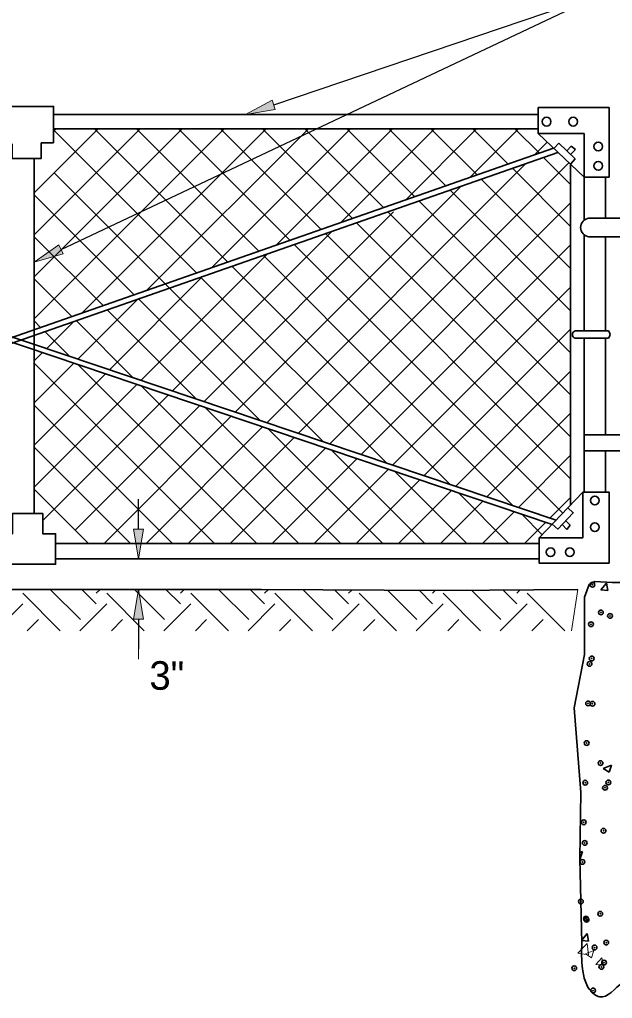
# Model space of a CAD drawing. Extents: x 36.5 to 71.8, y 27 to 49.
# Drawn here: x 61.181 to 63.673, y 41.226 to 45.339 of the extents above; entities that cross this region are included whole.
import ezdxf

# ---------------------------------------------------------------- set-up
doc = ezdxf.new("R2010")
doc.units = 0
doc.header["$LTSCALE"] = 0.04
doc.header["$PDMODE"] = 32
doc.header["$PDSIZE"] = 0.02
for name, color, linetype, lineweight in [('1', 7, 'Continuous', 35), ('3', 7, 'Continuous', 13), ('4', 7, 'Continuous', 35), ('6', 7, 'Continuous', 13)]:
    doc.layers.add(name, color=color, linetype=linetype, lineweight=lineweight)

msp = doc.modelspace()

# ---------------------------------------------------------------- hatches: boundary and pattern name
at = {"layer": '1'}
for points in [[(61.70192, 43.19808), (61.66025, 43.19808), (61.68108, 43.07308), (61.68108, 43.07308)], [(61.70192, 42.81942), (61.66025, 42.81942), (61.68108, 42.94442), (61.68108, 42.94442)]]:
    msp.add_hatch(color=256, dxfattribs=at).paths.add_polyline_path(points)
at = {"layer": '3'}
for points in [[(62.25567, 44.96067), (62.24233, 45.00008), (62.1305, 44.94025), (62.1305, 44.94025)], [(61.36425, 44.35442), (61.34642, 44.39208), (61.24233, 44.31975), (61.24233, 44.31975)]]:
    msp.add_hatch(color=256, dxfattribs=at).paths.add_polyline_path(points)

# ---------------------------------------------------------------- linework, layer by layer
at = {"layer": '1'}
for p, q in [((63.36067, 44.97017), (63.36067, 44.8605)), ((63.65958, 44.97017), (63.36067, 44.97017)), ((63.65958, 44.67642), (63.65958, 44.97017)), ((63.36067, 44.94025), (61.32367, 44.94025)), ((63.36067, 44.88042), (61.32367, 44.88042)), ((63.55375, 44.67642), (63.36067, 44.8605)), ((63.36067, 44.8605), (63.55375, 44.8605)), ((63.55375, 44.8605), (63.55375, 44.67642)), ((58.93683, 43.2315), (63.42567, 44.79858)), ((63.42675, 44.7975), (63.44742, 44.82017)), ((63.44742, 44.82017), (63.51617, 44.75458)), ((63.50008, 44.80725), (63.481, 44.78817)), ((63.50008, 44.80725), (63.51767, 44.79325)), ((58.899, 44.76158), (63.43617, 43.23525)), ((58.94417, 43.21042), (63.44383, 44.78125)), ((63.51767, 44.79325), (63.49717, 44.77275)), ((58.88475, 44.746), (63.41933, 43.2175)), ((61.24233, 43.2635), (61.24233, 44.75583)), ((63.51617, 44.75458), (63.49633, 44.73117)), ((63.4975, 44.73008), (63.4975, 43.2995)), ((63.55375, 44.67642), (63.65958, 44.67642)), ((63.55375, 44.67642), (63.55375, 44.49542)), ((63.64358, 44.67642), (63.64358, 44.504)), ((63.57233, 44.504), (63.94158, 44.504)), ((63.55375, 44.43517), (63.55375, 44.03092)), ((63.57233, 44.42658), (63.94158, 44.42658)), ((63.64358, 44.42658), (63.64358, 44.03092)), ((63.65675, 44.03092), (63.51692, 44.03092)), ((63.65675, 44.0005), (63.51692, 44.0005)), ((63.55375, 44.0005), (63.55375, 43.35375)), ((63.64358, 44.0005), (63.64358, 43.59375)), ((63.94692, 43.59375), (63.55375, 43.59375)), ((63.95483, 43.52733), (63.55375, 43.52733)), ((63.64358, 43.52733), (63.64358, 43.35375)), ((63.365, 43.16058), (63.54917, 43.35375)), ((63.48183, 43.19675), (63.46133, 43.21725)), ((63.49583, 43.21425), (63.47675, 43.23333)), ((63.49583, 43.21425), (63.48183, 43.19675)), ((61.33233, 43.1375), (63.365, 43.1375)), ((61.33233, 43.07317), (63.365, 43.07317)), ((63.62367, 42.94208), (63.64775, 42.97083)), ((63.65358, 42.9395), (63.64775, 42.97083)), ((64.05508, 42.97367), (63.67267, 42.97367)), ((63.62367, 42.94208), (63.6535, 42.9395)), ((63.63408, 42.19258), (63.66908, 42.20608)), ((63.65892, 42.17583), (63.66908, 42.206)), ((63.63408, 42.19258), (63.65892, 42.17583)), ((63.53667, 41.83933), (63.54742, 41.8435)), ((63.53725, 41.81325), (63.54742, 41.84342)), ((63.53625, 41.81392), (63.53725, 41.81325)), ((63.54383, 41.47075), (63.56667, 41.49783)), ((63.54392, 41.469), (63.57242, 41.4665)), ((63.57242, 41.4665), (63.56667, 41.49783))]:
    msp.add_line(p, q, dxfattribs=at)
at = {"layer": '1', "lineweight": 25}
for p, q in [((61.68108, 43.19808), (61.68108, 43.32308)), ((61.35133, 42.77058), (61.19375, 42.92808)), ((61.43683, 42.81758), (61.30992, 42.94458)), ((61.50317, 42.88392), (61.4425, 42.94458)), ((61.50317, 42.88392), (61.4425, 42.94458)), ((61.50317, 42.92808), (61.51958, 42.94458)), ((61.70483, 42.77058), (61.54733, 42.92808)), ((61.79042, 42.81758), (61.6635, 42.94458)), ((61.85667, 42.88392), (61.79608, 42.94458)), ((61.85667, 42.92808), (61.87317, 42.94458)), ((62.05842, 42.77058), (61.90092, 42.92808)), ((62.144, 42.81758), (62.017, 42.94458)), ((62.21025, 42.88392), (62.14958, 42.94458)), ((62.21025, 42.92808), (62.22658, 42.94442)), ((62.41192, 42.77058), (62.25442, 42.92808)), ((62.4975, 42.81758), (62.3715, 42.94367)), ((62.56383, 42.88392), (62.50483, 42.94292)), ((62.56383, 42.92808), (62.57825, 42.9425)), ((62.7655, 42.77058), (62.608, 42.92808)), ((62.85108, 42.81758), (62.727, 42.94175)), ((62.91733, 42.88392), (62.86025, 42.941)), ((62.91733, 42.92808), (62.92992, 42.94067)), ((63.11908, 42.77058), (62.96158, 42.92808)), ((63.20458, 42.81758), (63.081, 42.94125)), ((63.27092, 42.88392), (63.21258, 42.94225)), ((63.27092, 42.92808), (63.28558, 42.94275)), ((63.47258, 42.77058), (63.31508, 42.92808)), ((61.0805, 42.77058), (61.19375, 42.88392)), ((61.434, 42.77058), (61.54733, 42.88392)), ((61.78758, 42.77058), (61.90092, 42.88392)), ((62.14117, 42.77058), (62.25442, 42.88392)), ((62.49467, 42.77058), (62.608, 42.88392)), ((62.84825, 42.77058), (62.96158, 42.88392)), ((63.20183, 42.77058), (63.31508, 42.88392)), ((61.21308, 42.77058), (61.26008, 42.81758)), ((61.56658, 42.77058), (61.61367, 42.81758)), ((61.68108, 42.8195), (61.68108, 42.6945)), ((61.92017, 42.77058), (61.96717, 42.81758)), ((62.27375, 42.77058), (62.32075, 42.81758)), ((62.62725, 42.77058), (62.67425, 42.81758)), ((62.98083, 42.77058), (63.02783, 42.81758)), ((63.33442, 42.77058), (63.38142, 42.81758))]:
    msp.add_line(p, q, dxfattribs=at)
at = {"layer": '1', "lineweight": 13}
for p, q in [((61.62642, 43.07308), (61.50108, 43.07308)), ((61.65017, 42.9445), (61.50108, 42.9445)), ((61.68108, 42.6945), (61.68108, 42.65142))]:
    msp.add_line(p, q, dxfattribs=at)
at = {"layer": '1'}
for points in [[(61.32367, 44.82075), (61.32367, 44.97433), (61.093, 44.97433), (61.093, 44.81633), (61.14925, 44.81633), (61.14925, 44.75583), (61.27167, 44.75583), (61.27167, 44.82075)], [(63.54917, 43.16058), (63.365, 43.16058), (63.365, 43.05483), (63.65875, 43.05483), (63.65875, 43.35375), (63.54917, 43.35375)], [(61.09358, 43.05008), (61.33233, 43.05008), (61.33233, 43.17842), (61.27825, 43.17842), (61.27825, 43.2635), (61.15067, 43.2635), (61.15067, 43.17842), (61.09358, 43.17842)]]:
    msp.add_lwpolyline(points, close=True, dxfattribs=at)
for points in [[(63.48608, 43.28758), (63.50875, 43.267), (63.44317, 43.19817), (63.41983, 43.21808)], [(63.54417, 41.45758), (63.53625, 41.81383), (63.54025, 42.09133), (63.51258, 42.4475), (63.556, 42.67117), (63.556, 42.91142), (63.57575, 42.96525), (63.59942, 42.97767), (63.67267, 42.97367)]]:
    msp.add_lwpolyline(points, dxfattribs=at)
at = {"layer": '1', "lineweight": 13}
for points in [[(61.70192, 43.19808), (61.66025, 43.19808), (61.68108, 43.07308), (61.68108, 43.07308)], [(61.70192, 42.81942), (61.66025, 42.81942), (61.68108, 42.94442), (61.68108, 42.94442)]]:
    msp.add_lwpolyline(points, close=True, dxfattribs=at)
at = {"layer": '1'}
for centre in [(63.39633, 44.91025), (63.50833, 44.91025), (63.61358, 44.80575), (63.61358, 44.72467), (63.59892, 43.318), (63.59892, 43.20608), (63.41325, 43.10083), (63.49433, 43.10083)]:
    msp.add_circle(centre, 0.0184, dxfattribs=at)
for centre, radius, start, end in [((63.57833, 44.46533), 0.03888, 94.95842, 265.04158), ((63.52033, 44.01567), 0.01559, 102.49783, 257.50217), ((63.6415, 44.01567), 0.02152, 315, 45)]:
    msp.add_arc(centre, radius, start, end, dxfattribs=at)
msp.add_spline([(63.54417, 41.45758), (63.54725, 41.34958), (63.56233, 41.28917), (63.57742, 41.26275), (63.61892, 41.2325), (63.717, 41.29292), (63.96983, 41.29292), (64.05667, 41.28917), (64.10192, 41.3005), (64.12458, 41.35708)], degree=3, dxfattribs=at)
for p in [(63.58908, 42.9645), (63.62483, 42.84767), (63.663, 42.83325), (63.583, 42.79808), (63.58592, 42.65417), (63.57692, 42.63158), (63.57083, 42.46517), (63.58933, 42.46383), (63.56483, 42.29875), (63.62342, 42.21458), (63.55875, 42.13225), (63.656, 42.13325), (63.642, 42.11092), (63.55267, 41.96583), (63.63567, 41.93025), (63.5565, 41.87908), (63.54658, 41.79942), (63.5405, 41.63292), (63.62192, 41.58142), (63.56192, 41.56075), (63.56458, 41.55642), (63.62658, 41.35817)]:
    msp.add_point(p, dxfattribs=at)
at = {"layer": '3', "lineweight": 25}
msp.add_line((62.249, 44.98033), (63.62492, 45.44658), dxfattribs=at)
msp.add_lwpolyline([(61.35533, 44.37325), (63.62492, 45.44658), (63.25133, 45.44658)], dxfattribs=at)
at = {"layer": '3'}
for points in [[(62.25567, 44.96067), (62.24233, 45.00008), (62.1305, 44.94025), (62.1305, 44.94025)], [(61.36425, 44.35442), (61.34642, 44.39208), (61.24233, 44.31975), (61.24233, 44.31975)]]:
    msp.add_lwpolyline(points, close=True, dxfattribs=at)
at = {"layer": '4'}
for p, q in [((61.24233, 44.0815), (62.04125, 44.88042)), ((61.24233, 44.25833), (61.8645, 44.88042)), ((61.24233, 44.43508), (61.68775, 44.88042)), ((61.24233, 44.61183), (61.51092, 44.88042)), ((61.4445, 44.10692), (62.21808, 44.88042)), ((62.05558, 44.32025), (61.49533, 44.88042)), ((62.18658, 44.366), (61.67208, 44.88042)), ((61.71617, 44.20175), (62.39483, 44.88042)), ((62.31758, 44.41175), (61.84892, 44.88042)), ((61.98775, 44.29658), (62.57158, 44.88042)), ((62.44867, 44.4575), (62.02567, 44.88042)), ((62.57967, 44.50325), (62.20242, 44.88042)), ((62.25933, 44.39142), (62.74842, 44.88042)), ((62.71067, 44.549), (62.37925, 44.88042)), ((62.53092, 44.48617), (62.92517, 44.88042)), ((62.84175, 44.59475), (62.556, 44.88042)), ((62.97275, 44.6405), (62.73275, 44.88042)), ((62.8025, 44.581), (63.10192, 44.88042)), ((63.10383, 44.68617), (62.90958, 44.88042)), ((63.07408, 44.67583), (63.27875, 44.88042)), ((63.23483, 44.73192), (63.08633, 44.88042)), ((63.36583, 44.77767), (63.26308, 44.88042)), ((61.9245, 44.2745), (61.32367, 44.87533)), ((63.4975, 44.64608), (63.38342, 44.76017)), ((62.21958, 43.6445), (63.30942, 44.73433)), ((62.35183, 43.6), (63.4895, 44.73767)), ((62.45792, 43.56433), (61.32633, 44.69583)), ((63.4975, 44.46933), (63.25233, 44.71442)), ((62.08725, 43.689), (63.03775, 44.6395)), ((63.4975, 44.2925), (63.12133, 44.66867)), ((61.66242, 44.183), (61.24233, 44.60308)), ((63.4975, 44.11575), (62.99025, 44.62292)), ((62.48408, 43.5555), (63.4975, 44.56892)), ((63.4975, 43.939), (62.85925, 44.57717)), ((61.95642, 43.73458), (62.75292, 44.53108)), ((63.4975, 43.76217), (62.72825, 44.53142)), ((63.4975, 43.58542), (62.59717, 44.48575)), ((61.82275, 43.778), (62.49458, 44.44992)), ((63.4975, 43.40867), (62.46617, 44.44)), ((61.53142, 44.13725), (61.24233, 44.42633)), ((63.4645, 43.26492), (62.33517, 44.39425)), ((62.61642, 43.511), (63.4975, 44.39208)), ((61.69042, 43.8225), (62.223, 44.35508)), ((63.2535, 43.29908), (62.20408, 44.3485)), ((62.99067, 43.38508), (62.07308, 44.30275)), ((61.40042, 44.0915), (61.24233, 44.24958)), ((61.55817, 43.867), (61.95142, 44.26025)), ((62.72425, 43.47475), (61.942, 44.257)), ((62.74867, 43.4665), (63.4975, 44.21533)), ((61.42592, 43.9115), (61.67983, 44.16542)), ((62.1915, 43.654), (61.68, 44.1655)), ((61.92508, 43.74358), (61.54892, 44.11975)), ((61.26933, 44.04575), (61.24233, 44.07275)), ((61.29358, 43.956), (61.40825, 44.07067)), ((61.65875, 43.83317), (61.41792, 44.074)), ((61.39233, 43.92283), (61.28683, 44.02825)), ((62.88092, 43.422), (63.4975, 44.03858)), ((61.24233, 43.90475), (61.27717, 43.93958)), ((62.00083, 43.1375), (61.24233, 43.896)), ((61.24233, 43.728), (61.40942, 43.895)), ((62.17758, 43.1375), (61.42558, 43.8895)), ((63.01325, 43.3775), (63.4975, 43.86175)), ((61.24233, 43.55117), (61.54158, 43.85042)), ((61.24233, 43.37442), (61.67383, 43.80583)), ((62.35442, 43.1375), (61.69225, 43.79967)), ((61.27825, 43.23358), (61.806, 43.76133)), ((61.82408, 43.1375), (61.24233, 43.71925)), ((61.41475, 43.19325), (61.93825, 43.71675)), ((62.53117, 43.1375), (61.95892, 43.70975)), ((61.53583, 43.1375), (62.07042, 43.67217)), ((63.14825, 43.33583), (63.4975, 43.685)), ((61.71258, 43.1375), (62.20267, 43.62758)), ((62.70792, 43.1375), (62.22558, 43.61992)), ((61.88933, 43.1375), (62.33483, 43.58308)), ((61.64725, 43.1375), (61.24233, 43.54242)), ((62.06617, 43.1375), (62.46708, 43.5385)), ((62.88475, 43.1375), (62.49225, 43.53)), ((62.24292, 43.1375), (62.59925, 43.49392)), ((63.27933, 43.29008), (63.4975, 43.50825)), ((62.41967, 43.1375), (62.7315, 43.44933)), ((63.0615, 43.1375), (62.75892, 43.44008)), ((62.59642, 43.1375), (62.86375, 43.40475)), ((61.4705, 43.1375), (61.24233, 43.36567)), ((62.77325, 43.1375), (62.99592, 43.36025)), ((63.23825, 43.1375), (63.02558, 43.35025)), ((63.41033, 43.24425), (63.4975, 43.33142)), ((62.95, 43.1375), (63.12817, 43.31567)), ((63.12675, 43.1375), (63.26033, 43.27108)), ((63.37817, 43.17442), (63.29225, 43.26033)), ((63.30358, 43.1375), (63.39283, 43.22675))]:
    msp.add_line(p, q, dxfattribs=at)
at = {"layer": '4', "lineweight": 13}
for p, q in [((61.32367, 44.86992), (61.33417, 44.88042)), ((61.27167, 44.81792), (61.2745, 44.82075)), ((63.34567, 44.77067), (63.399, 44.824)), ((61.29358, 43.956), (61.2965, 43.95892)), ((61.39233, 43.92283), (61.38833, 43.92683)), ((61.42592, 43.9115), (61.4275, 43.91308)), ((61.55817, 43.867), (61.5585, 43.86733)), ((63.52833, 42.94458), (63.50075, 42.77058)), ((63.52833, 41.41517), (63.56725, 41.45575)), ((63.55975, 41.4135), (63.59475, 41.42692)), ((63.58467, 41.39667), (63.59475, 41.42692)), ((63.55975, 41.4135), (63.58458, 41.39667)), ((63.604, 41.36817), (63.62808, 41.39683)), ((63.63392, 41.3655), (63.62808, 41.39683)), ((63.604, 41.36817), (63.63383, 41.3655))]:
    msp.add_line(p, q, dxfattribs=at)
at = {"layer": '4'}
for points in [[(62.198, 42.94458), (61.59017, 42.94458), (60.98225, 42.94458), (58.892, 42.94458)], [(63.52833, 42.94458), (62.97175, 42.94042), (62.198, 42.94458)]]:
    msp.add_lwpolyline(points, dxfattribs=at)
at = {"layer": '4', "lineweight": 13}
msp.add_lwpolyline([(63.52833, 41.41517), (63.57275, 41.40825), (63.56725, 41.45575)], dxfattribs=at)
at = {"layer": '4'}
for p in [(63.64717, 41.4605), (63.59817, 41.43958), (63.638, 41.37617), (63.5125, 41.35258), (63.59183, 41.25883)]:
    msp.add_point(p, dxfattribs=at)
at = {"layer": '6'}
for p, q in [((61.68892, 43.07308), (61.689, 43.07308)), ((61.68108, 42.9445), (61.68117, 42.9445)), ((61.71267, 42.9445), (61.71275, 42.9445))]:
    msp.add_line(p, q, dxfattribs=at)

# ---------------------------------------------------------------- texts
at = {"layer": '1'}
msp.add_text('3"', height=0.12, dxfattribs=at).set_placement((61.72675, 42.52275))

doc.saveas('drawing.dxf')
